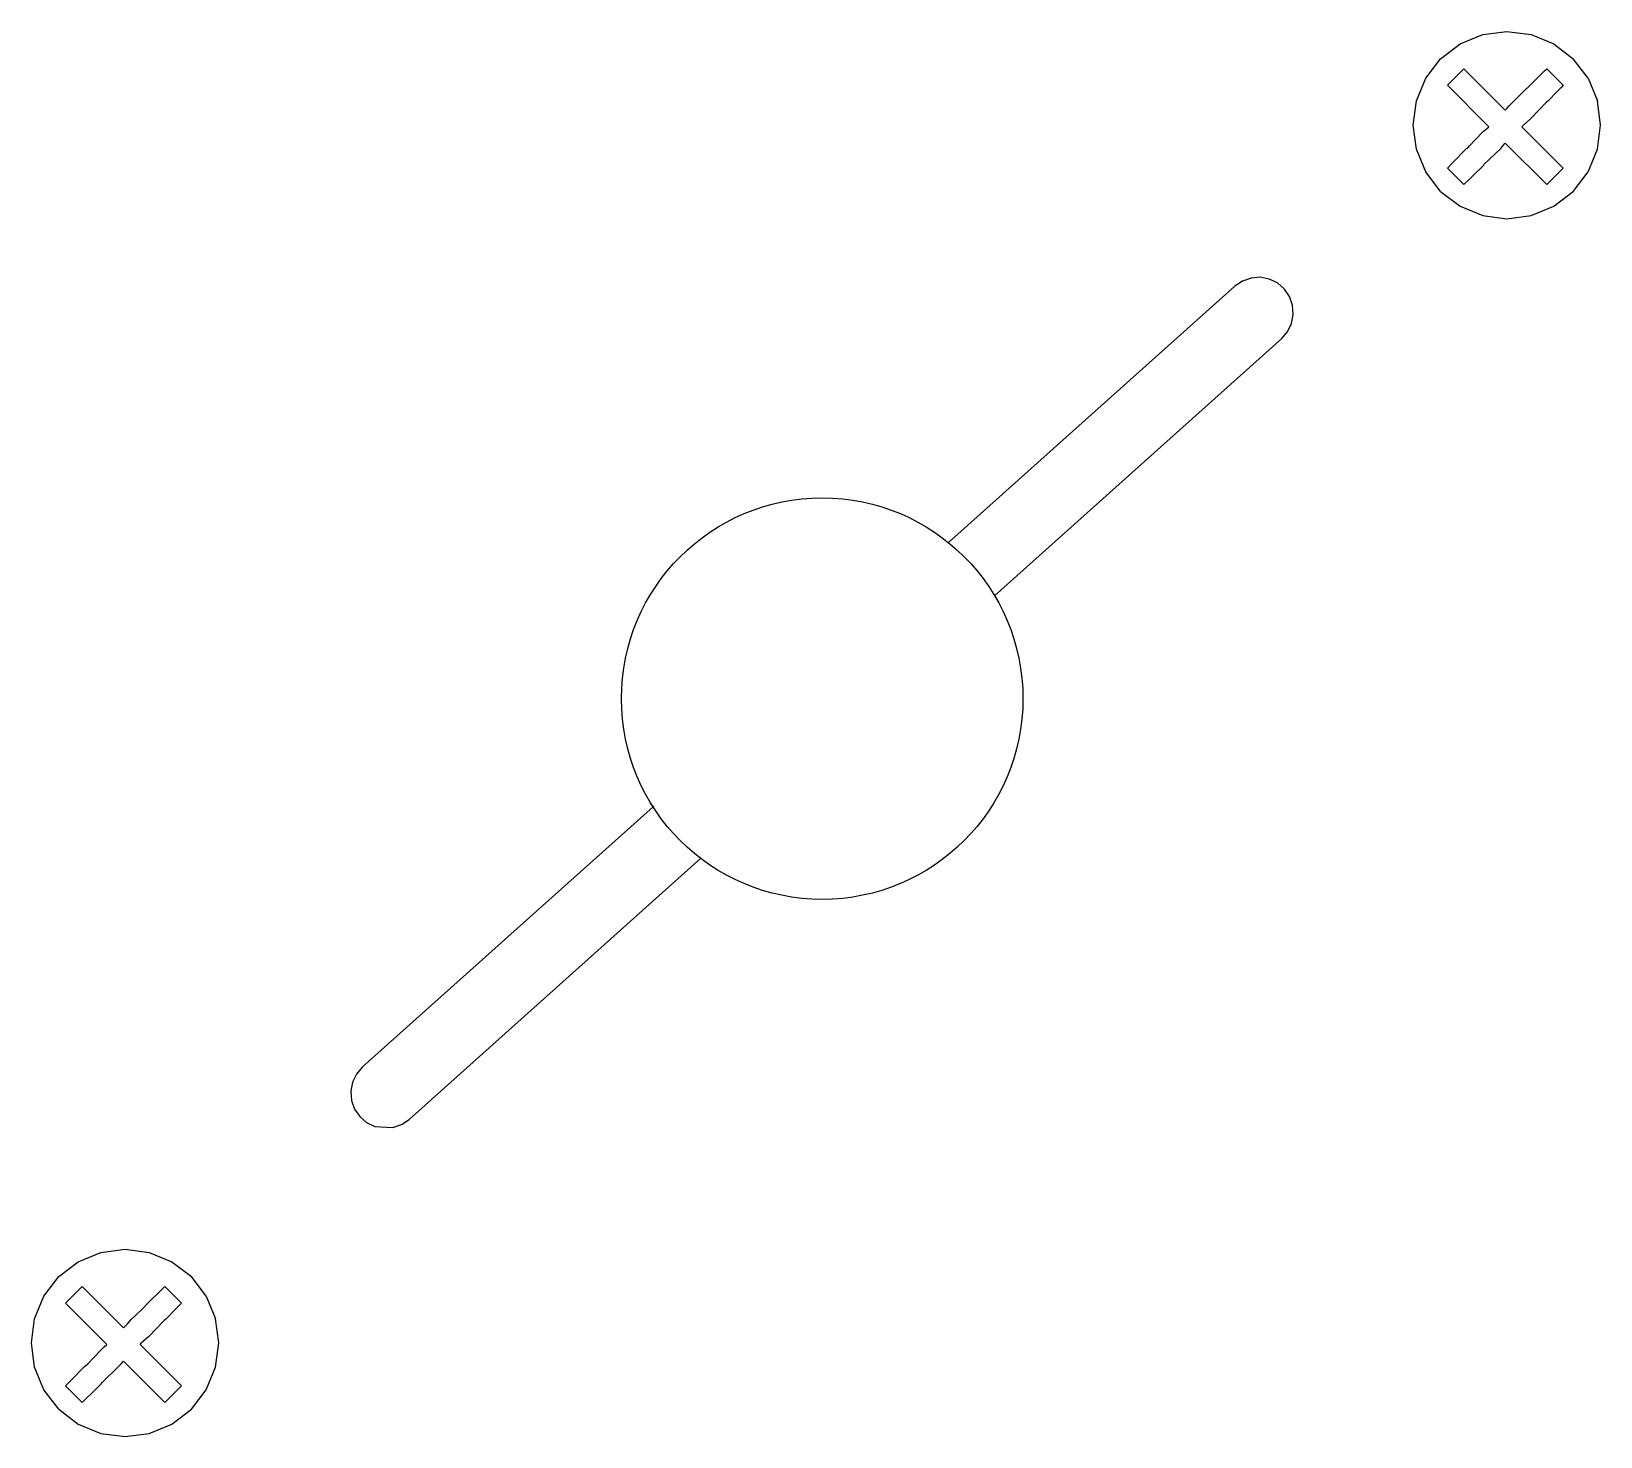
# Model space of a CAD drawing. Header units: inches. Extents: x 11.3 to 23.2, y 7.8 to 18.4.
import ezdxf

# ---------------------------------------------------------------- set-up
doc = ezdxf.new("R2010")
doc.units = ezdxf.units.IN
doc.header["$MEASUREMENT"] = 0
for name, color, linetype in [('Buton', 112, 'Continuous'), ('Edges', 7, 'Continuous'), ('Linie de miscare', 20, 'Continuous'), ('Suruburi', 64, 'Continuous')]:
    doc.layers.add(name, color=color, linetype=linetype)

msp = doc.modelspace()

# ---------------------------------------------------------------- linework, layer by layer
at = {"layer": 'Buton'}
msp.add_circle((17.338, 13.347), 1.521, dxfattribs=at)
at = {"layer": 'Edges'}
msp.add_line((16.035, 12.556), (16.057, 12.527), dxfattribs=at)
at = {"layer": 'Linie de miscare'}
for p, q in [((20.587, 16.533), (20.521, 16.51)), ((20.656, 16.539), (20.587, 16.533)), ((20.724, 16.526), (20.656, 16.539)), ((20.787, 16.496), (20.724, 16.526)), ((18.294, 14.529), (20.464, 16.471)), ((20.521, 16.51), (20.464, 16.471)), ((20.84, 16.45), (20.787, 16.496)), ((20.879, 16.393), (20.84, 16.45)), ((20.902, 16.327), (20.879, 16.393)), ((20.907, 16.258), (20.902, 16.327)), ((20.864, 16.127), (20.894, 16.19)), ((20.894, 16.19), (20.907, 16.258)), ((18.643, 14.127), (20.819, 16.075)), ((20.819, 16.075), (20.864, 16.127)), ((13.854, 10.556), (16.057, 12.527)), ((14.209, 10.159), (16.417, 12.135)), ((13.809, 10.503), (13.779, 10.441)), ((13.854, 10.556), (13.809, 10.503)), ((13.779, 10.441), (13.766, 10.372)), ((13.766, 10.372), (13.771, 10.303)), ((13.771, 10.303), (13.794, 10.238)), ((13.794, 10.238), (13.834, 10.18)), ((13.834, 10.18), (13.886, 10.135)), ((13.886, 10.135), (13.949, 10.105)), ((14.086, 10.097), (14.152, 10.12)), ((14.152, 10.12), (14.209, 10.159)), ((13.949, 10.105), (14.086, 10.097))]:
    msp.add_line(p, q, dxfattribs=at)
at = {"layer": 'Suruburi'}
for p, q in [((22.17, 18.307), (22.342, 18.378)), ((22.342, 18.378), (22.525, 18.402)), ((22.525, 18.402), (22.709, 18.378)), ((22.709, 18.378), (22.88, 18.307)), ((21.911, 18.047), (22.023, 18.194)), ((22.023, 18.194), (22.17, 18.307)), ((22.88, 18.307), (23.027, 18.194)), ((23.14, 18.047), (23.027, 18.194)), ((22.074, 17.994), (22.2, 18.119)), ((22.2, 18.119), (22.513, 17.806)), ((22.809, 18.102), (22.699, 17.993)), ((22.809, 18.102), (22.827, 18.119)), ((22.827, 18.119), (22.952, 17.994)), ((21.84, 17.876), (21.911, 18.047)), ((22.376, 17.692), (22.074, 17.994)), ((22.654, 17.948), (22.699, 17.993)), ((22.833, 17.87), (22.912, 17.952)), ((22.912, 17.952), (22.935, 17.976)), ((22.952, 17.994), (22.935, 17.976)), ((23.14, 18.047), (23.211, 17.876)), ((21.816, 17.692), (21.84, 17.876)), ((22.525, 17.819), (22.543, 17.837)), ((22.543, 17.837), (22.573, 17.869)), ((22.573, 17.869), (22.654, 17.948)), ((22.703, 17.74), (22.822, 17.864)), ((22.833, 17.87), (22.822, 17.864)), ((23.235, 17.692), (23.211, 17.876)), ((22.525, 17.819), (22.513, 17.806)), ((22.703, 17.74), (22.651, 17.692)), ((21.84, 17.509), (21.816, 17.692)), ((22.283, 17.577), (22.348, 17.645)), ((22.348, 17.645), (22.367, 17.662)), ((22.367, 17.662), (22.387, 17.68)), ((22.376, 17.692), (22.387, 17.68)), ((22.639, 17.68), (22.651, 17.692)), ((22.639, 17.68), (22.952, 17.367)), ((23.211, 17.509), (23.235, 17.692)), ((21.911, 17.337), (21.84, 17.509)), ((22.219, 17.515), (22.116, 17.408)), ((22.219, 17.515), (22.228, 17.521)), ((22.228, 17.521), (22.244, 17.537)), ((22.244, 17.537), (22.283, 17.577)), ((22.478, 17.515), (22.354, 17.395)), ((22.478, 17.515), (22.495, 17.534)), ((22.495, 17.534), (22.513, 17.554)), ((22.513, 17.554), (22.525, 17.543)), ((22.525, 17.543), (22.827, 17.241)), ((23.14, 17.337), (23.211, 17.509)), ((22.116, 17.408), (22.074, 17.367)), ((22.074, 17.367), (22.2, 17.241)), ((22.348, 17.385), (22.267, 17.308)), ((22.348, 17.385), (22.354, 17.395)), ((22.952, 17.367), (22.827, 17.241)), ((22.023, 17.19), (21.911, 17.337)), ((22.242, 17.283), (22.2, 17.241)), ((22.242, 17.283), (22.267, 17.308)), ((23.027, 17.19), (23.14, 17.337)), ((22.023, 17.19), (22.17, 17.078)), ((22.88, 17.078), (23.027, 17.19)), ((22.17, 17.078), (22.342, 17.007)), ((22.342, 17.007), (22.525, 16.983)), ((22.525, 16.983), (22.709, 17.007)), ((22.709, 17.007), (22.88, 17.078)), ((11.873, 9.151), (12.057, 9.176)), ((12.057, 9.176), (12.24, 9.151)), ((11.555, 8.968), (11.702, 9.08)), ((11.702, 9.08), (11.873, 9.151)), ((12.24, 9.151), (12.412, 9.08)), ((12.412, 9.08), (12.559, 8.968)), ((11.442, 8.821), (11.555, 8.968)), ((12.671, 8.821), (12.559, 8.968)), ((11.371, 8.649), (11.442, 8.821)), ((11.606, 8.767), (11.731, 8.893)), ((11.731, 8.893), (12.045, 8.579)), ((12.341, 8.875), (12.23, 8.766)), ((12.341, 8.875), (12.358, 8.893)), ((12.358, 8.893), (12.484, 8.767)), ((12.671, 8.821), (12.742, 8.649)), ((11.907, 8.466), (11.606, 8.767)), ((12.104, 8.643), (12.186, 8.722)), ((12.186, 8.722), (12.23, 8.766)), ((12.364, 8.643), (12.443, 8.726)), ((12.443, 8.726), (12.466, 8.749)), ((12.484, 8.767), (12.466, 8.749)), ((11.347, 8.466), (11.371, 8.649)), ((12.057, 8.593), (12.045, 8.579)), ((12.057, 8.593), (12.074, 8.611)), ((12.074, 8.611), (12.104, 8.643)), ((12.234, 8.513), (12.354, 8.637)), ((12.364, 8.643), (12.354, 8.637)), ((12.766, 8.466), (12.742, 8.649)), ((11.371, 8.282), (11.347, 8.466)), ((11.898, 8.435), (11.918, 8.454)), ((11.907, 8.466), (11.918, 8.454)), ((12.17, 8.454), (12.182, 8.466)), ((12.17, 8.454), (12.484, 8.14)), ((12.234, 8.513), (12.182, 8.466)), ((12.742, 8.282), (12.766, 8.466)), ((11.776, 8.311), (11.814, 8.351)), ((11.814, 8.351), (11.88, 8.418)), ((11.88, 8.418), (11.898, 8.435)), ((12.026, 8.307), (12.045, 8.327)), ((12.045, 8.327), (12.057, 8.316)), ((11.442, 8.111), (11.371, 8.282)), ((11.75, 8.288), (11.647, 8.182)), ((11.75, 8.288), (11.76, 8.294)), ((11.76, 8.294), (11.776, 8.311)), ((12.009, 8.289), (11.885, 8.169)), ((12.009, 8.289), (12.026, 8.307)), ((12.057, 8.316), (12.358, 8.015)), ((12.671, 8.111), (12.742, 8.282)), ((11.555, 7.964), (11.442, 8.111)), ((11.647, 8.182), (11.606, 8.14)), ((11.606, 8.14), (11.731, 8.015)), ((11.879, 8.158), (11.799, 8.081)), ((11.879, 8.158), (11.885, 8.169)), ((12.484, 8.14), (12.358, 8.015)), ((12.559, 7.964), (12.671, 8.111)), ((11.773, 8.056), (11.731, 8.015)), ((11.773, 8.056), (11.799, 8.081)), ((11.555, 7.964), (11.702, 7.851)), ((11.702, 7.851), (11.873, 7.78)), ((12.24, 7.78), (12.412, 7.851)), ((12.412, 7.851), (12.559, 7.964)), ((11.873, 7.78), (12.057, 7.756)), ((12.057, 7.756), (12.24, 7.78))]:
    msp.add_line(p, q, dxfattribs=at)

doc.saveas('drawing.dxf')
